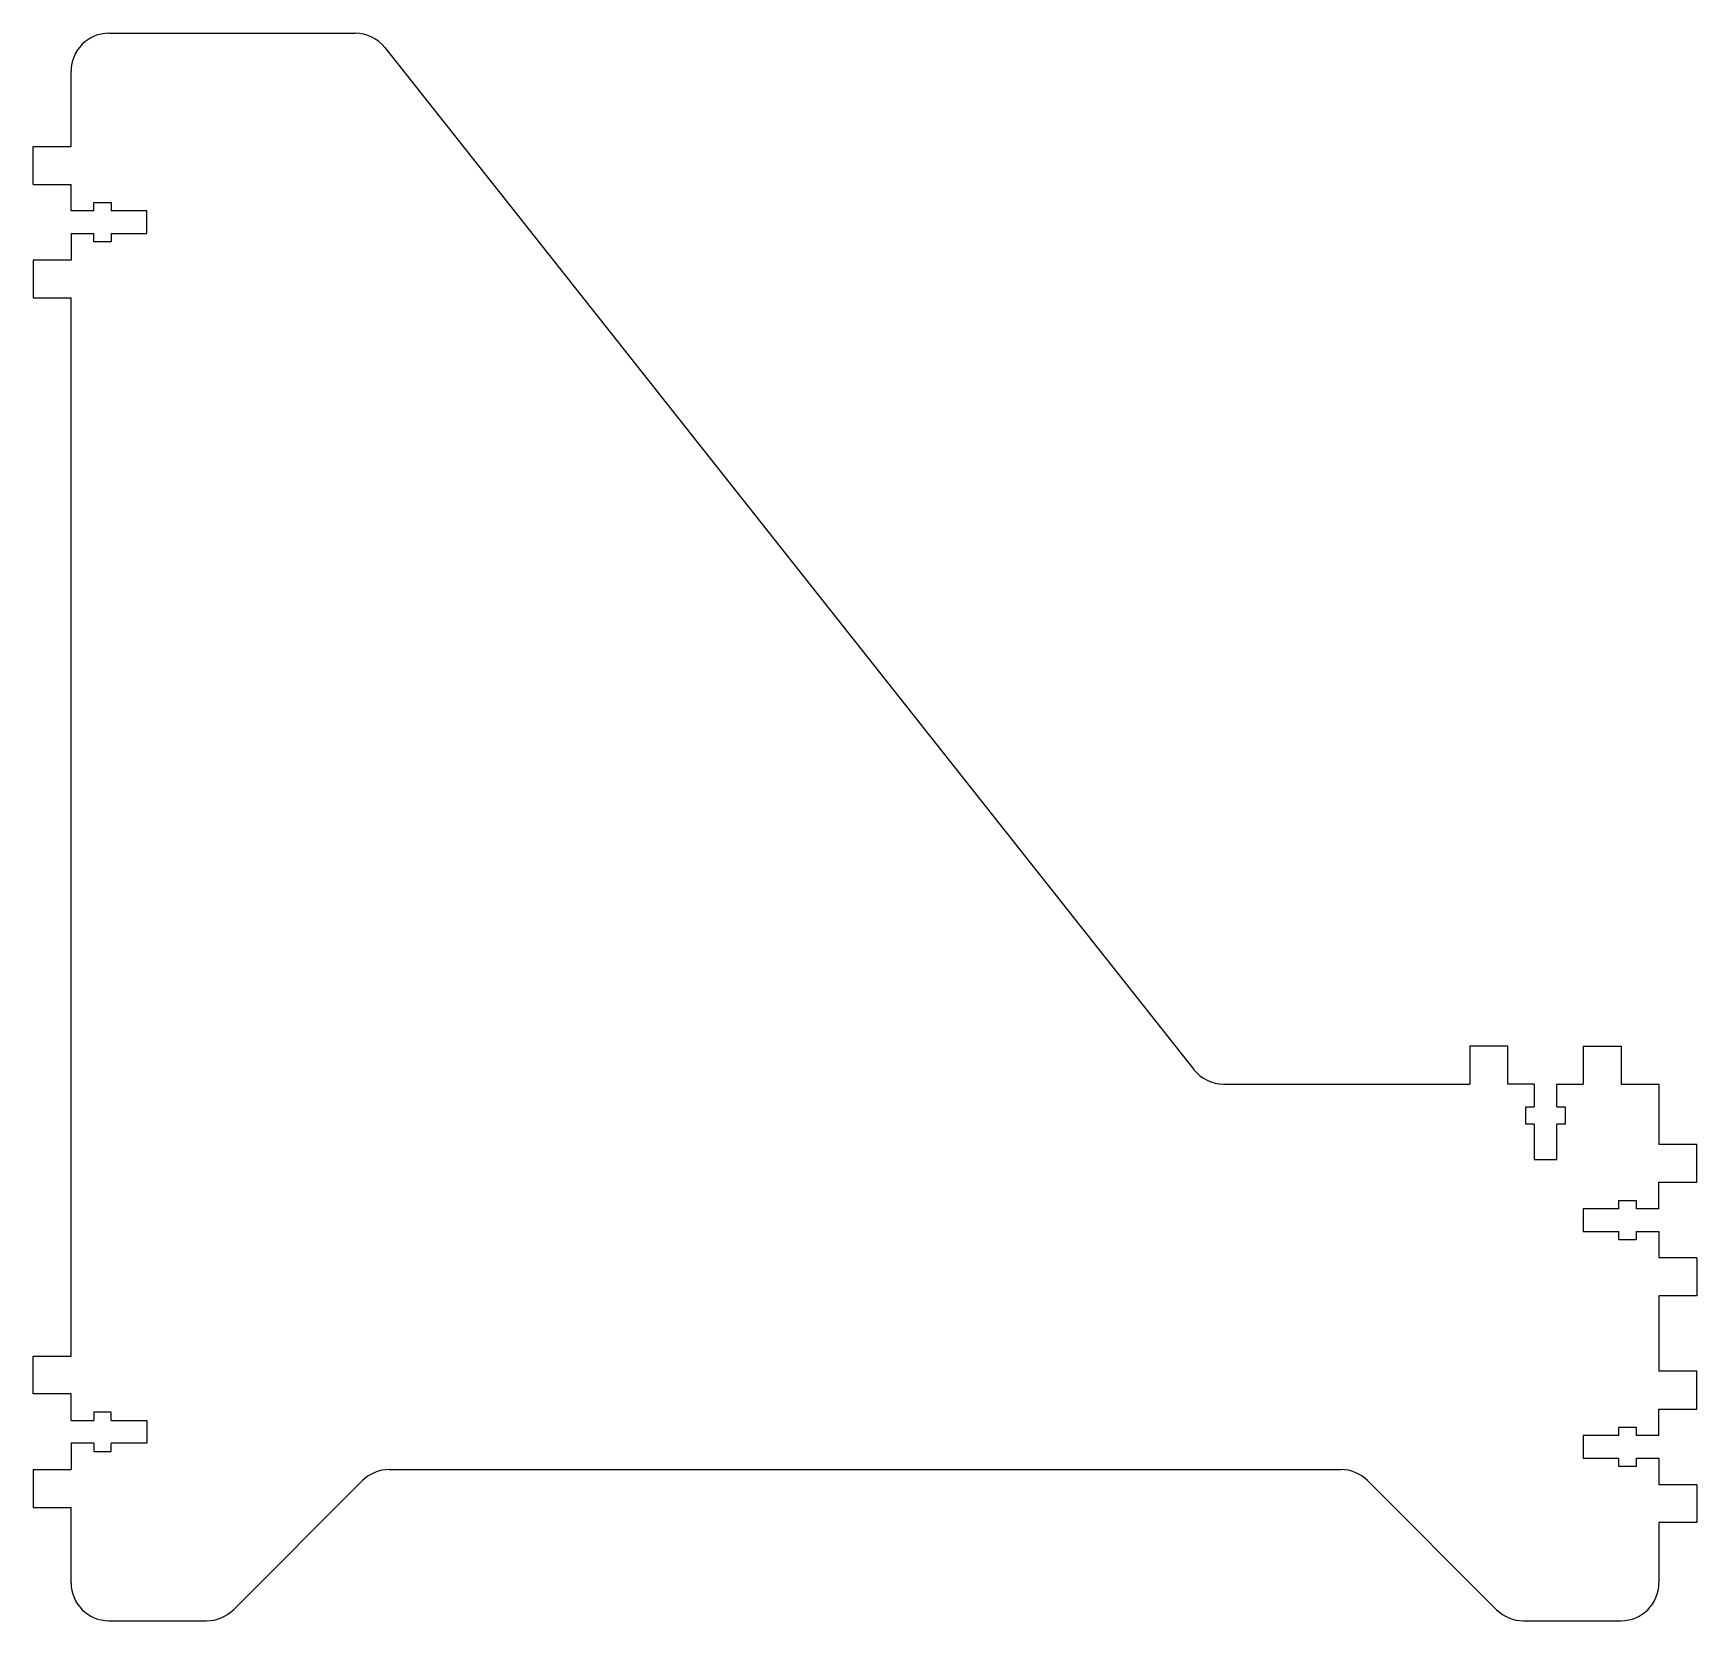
# Model space of a CAD drawing. Header units: millimetres. Extents: x -195 to 25, y 0 to 210.
import ezdxf

# ---------------------------------------------------------------- set-up
doc = ezdxf.new("R2010")
doc.units = ezdxf.units.MM

msp = doc.modelspace()

# ---------------------------------------------------------------- linework, layer by layer
at = {"color": 7, "linetype": 'Continuous', "lineweight": 25}
for p, q in [((-185, 210), (-152.42, 210)), ((-148.5, 208.1), (-41.5, 72.9)), ((-190, 195), (-190, 205)), ((-195, 195), (-190, 195)), ((-195, 190), (-195, 195)), ((-195, 190), (-190, 190)), ((-190, 186.5), (-190, 190)), ((-187, 186.5), (-187, 187.6)), ((-187, 187.6), (-184.7, 187.6)), ((-184.7, 187.6), (-184.7, 186.5)), ((-187, 186.5), (-190, 186.5)), ((-180, 186.5), (-184.7, 186.5)), ((-180, 183.5), (-180, 186.5)), ((-190, 183.5), (-187, 183.5)), ((-190, 183.5), (-190, 180)), ((-187, 182.4), (-187, 183.5)), ((-184.7, 183.5), (-180, 183.5)), ((-184.7, 183.5), (-184.7, 182.4)), ((-184.7, 182.4), (-187, 182.4)), ((-190, 180), (-195, 180)), ((-195, 180), (-195, 175)), ((-195, 175), (-190, 175)), ((-190, 35), (-190, 175)), ((0, 76), (-5, 76)), ((-5, 76), (-5, 71)), ((0, 71), (0, 76)), ((10, 76), (15, 76)), ((10, 76), (10, 71)), ((15, 76), (15, 71)), ((-37.58, 71), (-5, 71)), ((3.5, 71), (0, 71)), ((3.5, 71), (3.5, 68)), ((6.5, 71), (10, 71)), ((6.5, 68), (6.5, 71)), ((15, 71), (20, 71)), ((20, 71), (20, 63)), ((2.4, 65.7), (2.4, 68)), ((2.4, 68), (3.5, 68)), ((6.5, 68), (7.6, 68)), ((7.6, 68), (7.6, 65.7)), ((3.5, 65.7), (2.4, 65.7)), ((3.5, 65.7), (3.5, 61)), ((7.6, 65.7), (6.5, 65.7)), ((6.5, 61), (6.5, 65.7)), ((25, 63), (20, 63)), ((25, 58), (25, 63)), ((3.5, 61), (6.5, 61)), ((20, 54.5), (20, 58)), ((20, 58), (25, 58)), ((14.7, 54.5), (14.7, 55.6)), ((14.7, 55.6), (17, 55.6)), ((17, 55.6), (17, 54.5)), ((10, 54.5), (10, 51.5)), ((14.7, 54.5), (10, 54.5)), ((20, 54.5), (17, 54.5)), ((10, 51.5), (14.7, 51.5)), ((14.7, 50.4), (14.7, 51.5)), ((17, 51.5), (20, 51.5)), ((17, 51.5), (17, 50.4)), ((20, 51.5), (20, 48)), ((17, 50.4), (14.7, 50.4)), ((25, 48), (20, 48)), ((25, 48), (25, 43)), ((20, 43), (20, 33)), ((25, 43), (20, 43)), ((-195, 35), (-190, 35)), ((-195, 30), (-195, 35)), ((25, 33), (20, 33)), ((25, 28), (25, 33)), ((-190, 30), (-195, 30)), ((-190, 26.5), (-190, 30)), ((-190, 26.5), (-187, 26.5)), ((-187, 27.6), (-187, 26.5)), ((-184.7, 27.6), (-187, 27.6)), ((-184.7, 26.5), (-184.7, 27.6)), ((-184.7, 26.5), (-180, 26.5)), ((-180, 26.5), (-180, 23.5)), ((20, 24.5), (20, 28)), ((20, 28), (25, 28)), ((10, 24.5), (10, 21.5)), ((14.7, 24.5), (10, 24.5)), ((14.7, 24.5), (14.7, 25.6)), ((14.7, 25.6), (17, 25.6)), ((17, 25.6), (17, 24.5)), ((20, 24.5), (17, 24.5)), ((-187, 23.5), (-190, 23.5)), ((-190, 23.5), (-190, 20)), ((-187, 23.5), (-187, 22.4)), ((-187, 22.4), (-184.7, 22.4)), ((-180, 23.5), (-184.7, 23.5)), ((-184.7, 22.4), (-184.7, 23.5)), ((-195, 20), (-190, 20)), ((-195, 20), (-195, 15)), ((-147.93, 20), (-22.07, 20)), ((10, 21.5), (14.7, 21.5)), ((14.7, 20.4), (14.7, 21.5)), ((17, 20.4), (14.7, 20.4)), ((17, 21.5), (20, 21.5)), ((17, 21.5), (17, 20.4)), ((20, 21.5), (20, 18)), ((-168.54, 1.46), (-151.46, 18.54)), ((-18.54, 18.54), (-1.46, 1.46)), ((25, 18), (20, 18)), ((25, 18), (25, 13)), ((-195, 15), (-190, 15)), ((-190, 5), (-190, 15)), ((20, 13), (20, 5)), ((25, 13), (20, 13)), ((-185, 0), (-172.07, 0)), ((2.07, 0), (15, 0))]:
    msp.add_line(p, q, dxfattribs=at)
for centre, start, end in [((-185, 205), 90, 180), ((-152.42, 205), 38.3569, 90), ((-37.58, 76), 218.3569, 270), ((-147.93, 15), 90, 135), ((-22.07, 15), 45, 90), ((-185, 5), 180, 270), ((15, 5), 270, 0), ((-172.07, 5), 270, 315), ((2.07, 5), 225, 270)]:
    msp.add_arc(centre, 5, start, end, dxfattribs=at)

doc.saveas('drawing.dxf')
